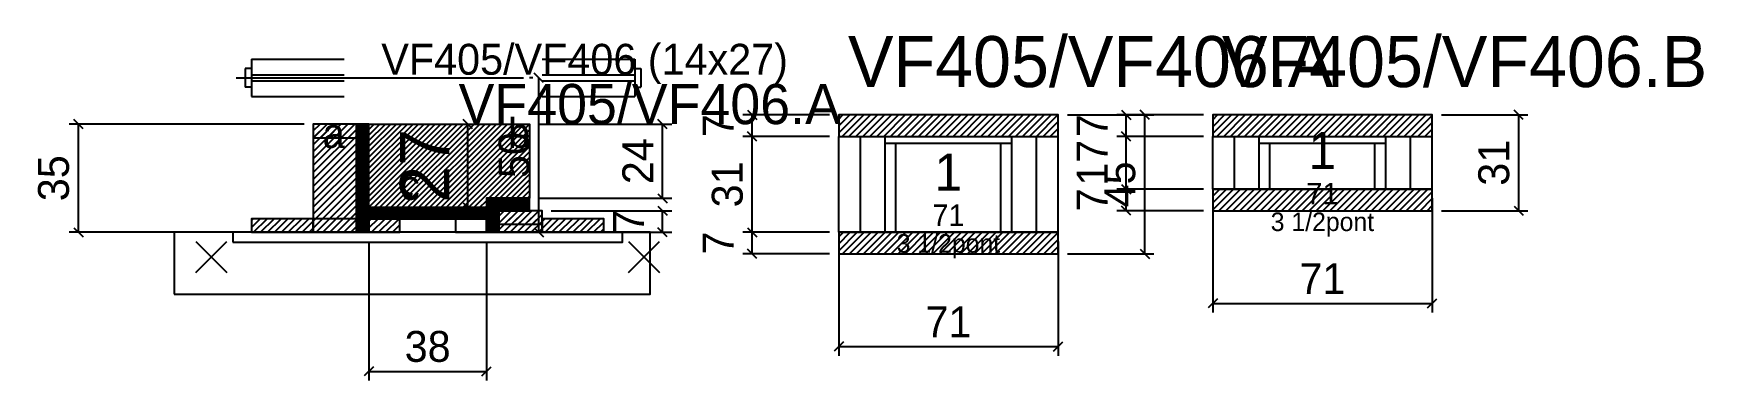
# Model space of a CAD drawing. Extents: x -69 to 472, y -79 to 33.
import ezdxf
from ezdxf.enums import TextEntityAlignment as Align

# ---------------------------------------------------------------- set-up
doc = ezdxf.new("R2010")
doc.units = 0
for name, color, linetype in [('5', 5, 'Continuous'), ('barrote', 126, 'Continuous'), ('CONCRETO', 251, 'Continuous'), ('COTA', 241, 'Continuous'), ('Cota Seção (2x)', 241, 'Continuous'), ('detalhes', 7, 'Continuous'), ('Hachura', 251, 'Continuous'), ('Madeira', 126, 'Continuous'), ('NOMENCLATURA', 7, 'Continuous'), ('Painéis', 200, 'Continuous'), ('presilha', 224, 'Continuous'), ('SARR_2.2x7', 40, 'Continuous'), ('SARR_3.5x7', 81, 'Continuous'), ('SCO-___-LAJ', 224, 'Continuous'), ('TENSOR', 224, 'Continuous'), ('texto', 7, 'Continuous'), ('Texto Seção', 7, 'Continuous')]:
    doc.layers.add(name, color=color, linetype=linetype)
doc.dimstyles.new('PAINEL', dxfattribs={"dimtxt": 10, "dimasz": 3, "dimexe": 3, "dimexo": 3, "dimgap": 3, "dimtad": 1, "dimblk": 'OBLIQUE', "dimblk1": 'OBLIQUE', "dimcen": 2.5, "dimclrd": 4, "dimclre": 4, "dimclrt": 240, "dimazin": 3, "dimtfac": 1, "dimtmove": 0, "dimatfit": 3})
doc.dimstyles.new('SECAO2X', dxfattribs={"dimtxt": 16, "dimasz": 3, "dimexe": 3, "dimexo": 3, "dimgap": 3, "dimtad": 1, "dimblk": 'OBLIQUE', "dimblk1": 'OBLIQUE', "dimcen": 2.5, "dimclrd": 4, "dimclre": 4, "dimclrt": 240, "dimazin": 3, "dimtfac": 1, "dimtmove": 0, "dimatfit": 3})

# ---------------------------------------------------------------- blocks, each defined once
blk = doc.blocks.new('_OBLIQUE')
at = {"color": 0, "linetype": 'BYBLOCK'}
blk.add_line((-0.5, -0.5), (0.5, 0.5), dxfattribs=at)

msp = doc.modelspace()

# ---------------------------------------------------------------- hatches: boundary and pattern name
at = {"layer": 'COTA'}
h = msp.add_hatch(dxfattribs=at)
h.set_pattern_fill('ANSI31', scale=0.5)
h.paths.add_polyline_path([(192, 0), (263, 0), (263, 7), (192, 7)])
h = msp.add_hatch(dxfattribs=at)
h.set_pattern_fill('ANSI31', scale=0.5)
h.paths.add_polyline_path([(313, 0), (384, 0), (384, 7), (313, 7)])
h = msp.add_hatch(dxfattribs=at)
h.set_pattern_fill('ANSI31', scale=0.4)
h.paths.add_polyline_path([(40, -23), (40, 4), (92, 4), (92, -20), (78, -20), (78, -23)])
h = msp.add_hatch(dxfattribs=at)
h.set_pattern_fill('ANSI31', scale=0.5)
h.paths.add_polyline_path([(313, -24), (384, -24), (384, -17), (313, -17)])
h = msp.add_hatch(dxfattribs=at)
h.set_pattern_fill('ANSI31', scale=0.5)
h.paths.add_polyline_path([(192, -38), (263, -38), (263, -31), (192, -31)])
at = {"layer": 'Hachura'}
h = msp.add_hatch(dxfattribs=at)
h.set_pattern_fill('ANSI31', scale=0.5)
h.paths.add_polyline_path([(22, -31), (36, -31), (36, 4), (22, 4)])
h = msp.add_hatch(dxfattribs=at)
h.set_pattern_fill('ANSI31', scale=0.5)
h.paths.add_polyline_path([(22, -0.4), (36, -0.4), (36, 4), (22, 4)])
h = msp.add_hatch(dxfattribs=at)
h.set_pattern_fill('SOLID')
h.paths.add_polyline_path([(36, -31), (40, -31), (40, 4), (36, 4)])
h = msp.add_hatch(dxfattribs=at)
h.set_pattern_fill('SOLID')
h.paths.add_polyline_path([(78, -24), (92, -24), (92, -20), (78, -20)])
h = msp.add_hatch(dxfattribs=at)
h.set_pattern_fill('ANSI31', scale=0.5)
h.paths.add_polyline_path([(2, -31), (22, -31), (22, -26.6), (2, -26.6)])
h = msp.add_hatch(dxfattribs=at)
h.set_pattern_fill('SOLID')
h.paths.add_polyline_path([(40, -26.6), (78, -26.6), (78, -23), (40, -23)])
h = msp.add_hatch(dxfattribs=at)
h.set_pattern_fill('ANSI31', scale=0.5)
h.paths.add_polyline_path([(40, -31), (50, -31), (50, -26.6), (40, -26.6)])
h = msp.add_hatch(dxfattribs=at)
h.set_pattern_fill('SOLID')
h.paths.add_polyline_path([(78, -31), (82, -31), (82, -24), (78, -24)])
h = msp.add_hatch(dxfattribs=at)
h.set_pattern_fill('ANSI31', scale=0.5)
h.paths.add_polyline_path([(82, -31), (96, -31), (96, -24), (82, -24)])
h = msp.add_hatch(dxfattribs=at)
h.set_pattern_fill('ANSI31', scale=0.5)
h.paths.add_polyline_path([(82, -28.4), (96, -28.4), (96, -24), (82, -24)])
h = msp.add_hatch(dxfattribs=at)
h.set_pattern_fill('ANSI31', scale=0.5)
h.paths.add_polyline_path([(96, -31), (116, -31), (116, -26.6), (96, -26.6)])

# ---------------------------------------------------------------- linework, layer by layer
for p, q in [((0, 22), (0, 16)), ((2, 22), (0, 22)), ((2, 25), (32, 25)), ((2, 25), (2, 13)), ((96, 25), (126, 25)), ((126, 25), (126, 13)), ((126, 22), (128, 22)), ((128, 22), (128, 16)), ((2, 20), (32, 20)), ((2, 18), (32, 18)), ((96, 20), (126, 20)), ((96, 18), (126, 18)), ((2, 16), (0, 16)), ((2, 13), (32, 13)), ((96, 13), (126, 13)), ((126, 16), (128, 16))]:
    msp.add_line(p, q)
at = {"layer": 'barrote'}
msp.add_lwpolyline([(-23, -51), (131, -51), (131, -31), (-23, -31)], close=True, dxfattribs=at)
at = {"layer": 'CONCRETO'}
msp.add_lwpolyline([(40, -23), (40, 4), (92, 4), (92, -20), (78, -20), (78, -23)], close=True, dxfattribs=at)
at = {"layer": 'Madeira'}
for points in [[(22, -31), (36, -31), (36, 4), (22, 4)], [(22, -0.4), (36, -0.4), (36, 4), (22, 4)], [(2, -31), (22, -31), (22, -26.6), (2, -26.6)], [(22, -31), (36, -31), (36, -26.6), (22, -26.6)], [(40, -31), (50, -31), (50, -26.6), (40, -26.6)], [(68, -31), (78, -31), (78, -26.6), (68, -26.6)], [(82, -31), (96, -31), (96, -24), (82, -24)], [(82, -28.4), (96, -28.4), (96, -24), (82, -24)], [(96, -31), (116, -31), (116, -26.6), (96, -26.6)]]:
    msp.add_lwpolyline(points, close=True, dxfattribs=at)
at = {"layer": 'Painéis'}
for p, q in [((192, 0), (263, 0)), ((192, -31), (192, 0)), ((263, -31), (263, 0)), ((313, 0), (384, 0)), ((313, -17), (313, 0)), ((384, -17), (384, 0)), ((313, -17), (384, -17)), ((192, -31), (263, -31))]:
    msp.add_line(p, q, dxfattribs=at)
for points in [[(36, -31), (40, -31), (40, 4), (36, 4)], [(78, -24), (92, -24), (92, -20), (78, -20)], [(40, -26.6), (78, -26.6), (78, -23), (40, -23)], [(78, -31), (82, -31), (82, -24), (78, -24)]]:
    msp.add_lwpolyline(points, close=True, dxfattribs=at)
at = {"layer": 'presilha'}
for p, q in [((-16, -44), (-6, -34)), ((-16, -34), (-6, -44)), ((124, -44), (134, -34)), ((124, -34), (134, -44))]:
    msp.add_line(p, q, dxfattribs=at)
at = {"layer": 'SARR_2.2x7'}
for p, q in [((199, -31), (199, 0)), ((256, -31), (256, 0)), ((320, -17), (320, 0)), ((377, -17), (377, 0)), ((207, -2.2), (248, -2.2)), ((328, -2.2), (369, -2.2))]:
    msp.add_line(p, q, dxfattribs=at)
at = {"layer": 'SARR_3.5x7'}
for p, q in [((207, -31), (207, 0)), ((248, -31), (248, 0)), ((328, -17), (328, 0)), ((369, -17), (369, 0)), ((210.5, -31), (210.5, -2.2)), ((244.5, -31), (244.5, -2.2)), ((331.5, -17), (331.5, -2.2)), ((365.5, -17), (365.5, -2.2)), ((328, -17), (331.5, -17)), ((365.5, -17), (369, -17)), ((207, -31), (210.5, -31)), ((244.5, -31), (248, -31))]:
    msp.add_line(p, q, dxfattribs=at)
at = {"layer": 'SCO-___-LAJ'}
for points in [[(192, 0), (263, 0), (263, 7), (192, 7)], [(313, 0), (384, 0), (384, 7), (313, 7)], [(313, -24), (384, -24), (384, -17), (313, -17)], [(-4, -34.2), (122, -34.2), (122, -31), (-4, -31)], [(192, -38), (263, -38), (263, -31), (192, -31)]]:
    msp.add_lwpolyline(points, close=True, dxfattribs=at)
at = {"layer": 'TENSOR'}
msp.add_line((-3, 19), (90, 19), dxfattribs=at)

# ---------------------------------------------------------------- texts
at = {"layer": '5'}
for s, height, p in [('1', 12, (348.5, -4.5)), ('1', 12, (227.5, -11.5)), ('71', 7, (348.5, -18.5)), ('71', 7, (227.5, -25.5))]:
    msp.add_text(s, height=height, dxfattribs=at).set_placement(p, align=Align.MIDDLE_CENTER)
at = {"layer": 'detalhes'}
for s, p in [('b', (85, -3.7)), ('a', (25, -3.7)), ('c', (50, -20.5))]:
    msp.add_text(s, height=9.6, dxfattribs=at).set_placement(p)
at = {"layer": 'NOMENCLATURA'}
for s, p in [('VF405/VF406.A', (195, 16)), ('VF405/VF406.B', (316, 16))]:
    msp.add_text(s, height=16.5, dxfattribs=at).set_placement(p)
at = {"layer": 'texto', "char_height": 6, "attachment_point": 5}
for insert in [(348.5, -28.5), (227.5, -35.5)]:
    msp.add_mtext('3 1/2pont', dxfattribs=dict(at, insert=insert))
at = {"layer": 'Texto Seção'}
for s, height, p in [('VF405/VF406 (14x27)', 10, (44, 20)), ('VF405/VF406.A', 13, (69, 4))]:
    msp.add_text(s, height=height, dxfattribs=at).set_placement(p)

# ---------------------------------------------------------------- dimensions: what is measured, and where the dimension line sits
at = {"layer": 'COTA'}
for base, p1, p2 in [((95, -31), (96, -31), (96, 19)), ((-54, -31), (2, -31), (22, 4)), ((135, -20), (92, -20), (92, 4)), ((164, 0), (192, 0), (192, 7)), ((291, -38), (263, -38), (263, 7)), ((285, 0), (313, 0), (313, 7)), ((412, -24), (384, -24), (384, 7)), ((164, -31), (192, -31), (192, 0)), ((285, -17), (313, -17), (313, 0)), ((285, -24), (313, -24), (313, -17)), ((135, -31), (96, -31), (96, -24)), ((164, -38), (192, -38), (192, -31))]:
    msp.add_linear_dim(base=base, p1=p1, p2=p2, angle=90, dimstyle='PAINEL', dxfattribs=at).render()
for base, p1, p2 in [((313, -54), (313, -17), (384, -17)), ((40, -76), (40, -31), (78, -31)), ((192, -68), (192, -31), (263, -31))]:
    msp.add_linear_dim(base=base, p1=p1, p2=p2, dimstyle='PAINEL', dxfattribs=at).render()
at = {"layer": 'Cota Seção (2x)'}
msp.add_linear_dim(base=(72, -23), p1=(40, -23), p2=(40, 4), angle=90, dimstyle='SECAO2X', dxfattribs=at).render()

doc.saveas('drawing.dxf')
